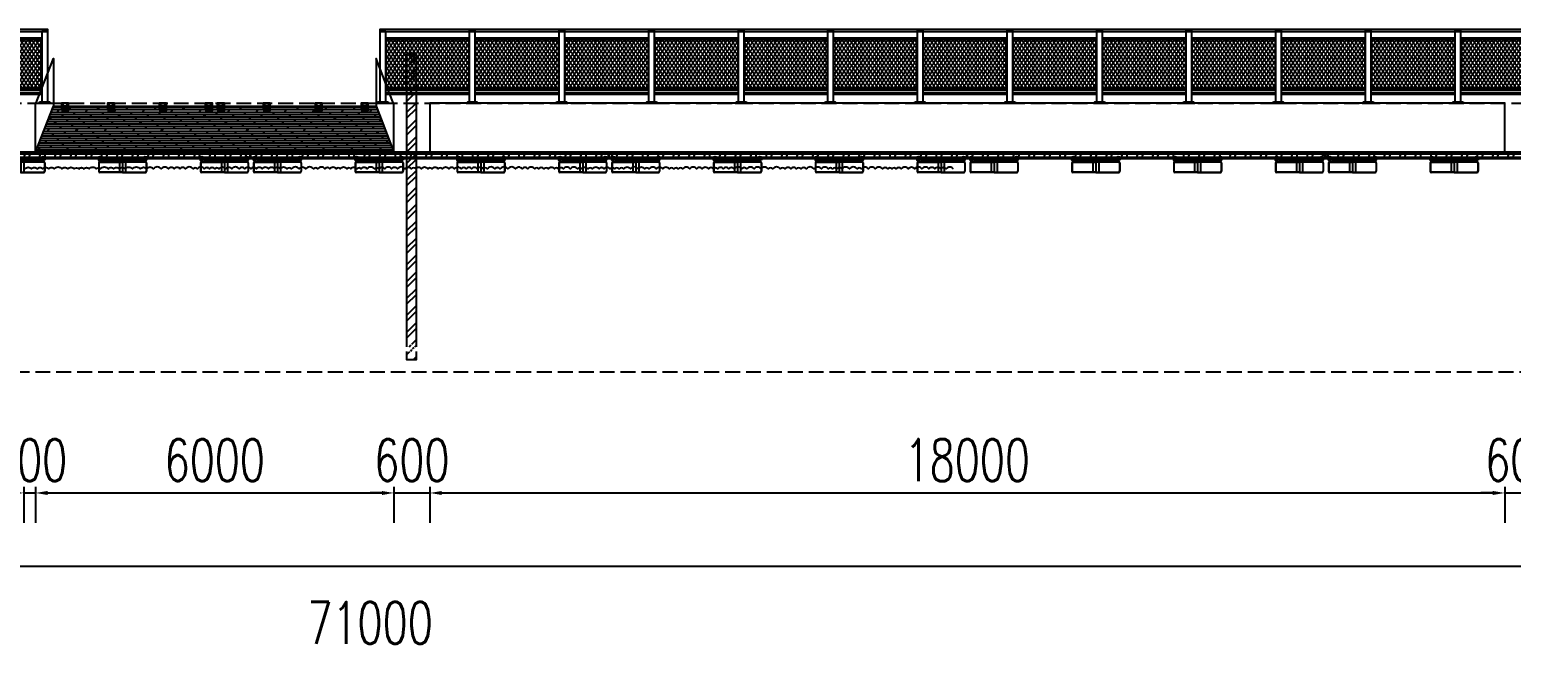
# Model space of a CAD drawing. Header units: millimetres. Extents: x -2018967 to 3675, y -751 to 1571936.
# Drawn here: x -1862748 to -1837938, y 1038427 to 1048809 of the extents above; entities that cross this region are included whole.
import ezdxf

# ---------------------------------------------------------------- set-up
doc = ezdxf.new("R2010")
doc.units = ezdxf.units.MM
doc.header["$LTSCALE"] = 1000
doc.linetypes.add('-6_350_HOLE$0$DASH', pattern=[0.35, 0.25, -0.1])
doc.linetypes.add('DASHED2', pattern=[0.375, 0.25, -0.125])
doc.layers.get('0').update_dxf_attribs({"linetype": 'CONTINUOUS'})
doc.layers.get('DEFPOINTS').update_dxf_attribs({"linetype": 'CONTINUOUS'})
for name, color, linetype in [('W-bridge approach引桥', 4, 'CONTINUOUS'), ('W-MOUNTING固定方式', 5, 'CONTINUOUS'), ('W-STEEL_FRAME钢架', 3, 'CONTINUOUS'), ('W-STEEL_KEEL钢龙骨', 5, 'CONTINUOUS'), ('W-WOOD_FLOOR木地板', 30, 'CONTINUOUS'), ('水位', 102, 'CONTINUOUS'), ('螺栓', 146, 'CONTINUOUS'), ('铝架', 3, 'CONTINUOUS')]:
    doc.layers.add(name, color=color, linetype=linetype)
doc.styles.add('STANDARD_T3', font='simplex.shx', dxfattribs={"width": 0.7, "bigfont": 'gbcbig.shx'})
doc.dimstyles.new('W&&200', dxfattribs={"dimtxt": 700, "dimasz": 200, "dimexe": 500, "dimexo": 600, "dimgap": 200, "dimtad": 1, "dimdec": 0, "dimzin": 0, "dimdsep": 46, "dimtxsty": 'STANDARD_T3', "dimcen": 0.09, "dimclrd": 1, "dimclre": 1, "dimclrt": 7, "dimazin": 2, "dimtfac": 1, "dimtdec": 0, "dimtix": 1, "dimtmove": 2, "dimatfit": 3, "dimfxl": 100, "dimtolj": 1, "dimtzin": 0, "dimarcsym": 0})
pattern_1 = [(90, (-1545980.4, -2244741.38), (-32, 48), [8, -88]), (90, (-1545972.4, -2244741.38), (-32, 48), [8, -88]), (45, (-1545980.399, -2244733.379), (-160, -144), [56.5685425, -214.9604615]), (135, (-1545972.399, -2244733.379), (-160, 144), [56.5685425, -214.9604615])]

# ---------------------------------------------------------------- blocks, each defined once
blk = doc.blocks.new('*U472')
h = blk.add_hatch()
h.set_pattern_fill('编织金属网', color=252, scale=80)
h.set_pattern_definition(pattern_1)
h.paths.add_polyline_path([(-700, 475), (-700, -390), (700, -390), (700, 475)])
at = {"color": 242}
blk.add_lwpolyline([(-800, 585), (800, 585), (800, 615), (-800, 615)], close=True, dxfattribs=at)
at = {"color": 236}
for points in [[(-800, -597), (-700, -597), (-700, 585), (-800, 585)], [(700, -597), (800, -597), (800, 585), (700, 585)], [(-650, -615), (-650, -608), (-669, -597), (-700, -597), (-800, -597), (-831, -597), (-850, -608), (-850, -615)], [(850, -615), (850, -608), (831, -597), (800, -597), (700, -597), (669, -597), (650, -608), (650, -615)]]:
    blk.add_lwpolyline(points, close=True, dxfattribs=at)
at = {"color": 252}
for points in [[(-700, -390), (700, -390), (700, 475), (-700, 475)], [(-700, 450), (700, 450), (700, 475), (-700, 475)], [(-700, -390), (700, -390), (700, -365), (-700, -365)], [(-700, -465), (700, -465), (700, -440), (-700, -440)]]:
    blk.add_lwpolyline(points, close=True, dxfattribs=at)
blk = doc.blocks.new('*U473')
at = {"color": 0, "linetype": 'ByBlock', "lineweight": -2, "transparency": 16777216}
blk.add_blockref('*U472', (0, 0), dxfattribs=at)
blk = doc.blocks.new('ce800浮箱侧面')
for p, q in [((-400, 79), (-400, 64)), ((0, 79), (-400, 79)), ((-391, 0), (0, 0)), ((-387, 7), (-335, 25)), ((0, 75), (-386, 75)), ((-338, 53), (-386, 53)), ((-386, 3), (-334, 21)), ((-338, 49), (-385, 49)), ((-330, 41), (-330, 32)), ((-326, 41), (-326, 32)), ((0, 29), (-326, 29)), ((-50, 0), (-50, -167)), ((0, 79), (400, 79)), ((0, 75), (386, 75)), ((0, 29), (326, 29)), ((391, 0), (0, 0)), ((0, 0), (0, -167)), ((0, 0), (0, -167)), ((50, 0), (50, -167)), ((326, 41), (326, 32)), ((330, 41), (330, 32)), ((386, 3), (334, 21)), ((387, 7), (335, 25)), ((338, 53), (386, 53)), ((338, 49), (385, 49)), ((400, 79), (400, 64)), ((-400, -12), (-400, -152)), ((-396, -11), (-396, -152)), ((0, -167), (-381, -167)), ((0, -171), (-381, -171)), ((0, -167), (381, -167)), ((0, -171), (381, -171)), ((396, -11), (396, -152)), ((400, -12), (400, -152))]:
    blk.add_line(p, q)
for points in [[(-400, 79), (-330, 79)], [(-400, 79), (-330, 79)], [(400, 79), (330, 79)], [(400, 79), (330, 79)]]:
    blk.add_lwpolyline(points)
for centre, radius, start, end in [((-385, 64), 15, 180, 270), ((-380, -12), 20, 109.1798, 180), ((-386, 64), 11, 90, 270), ((-381, -11), 15, 109.1798, 180), ((-338, 41), 12, 0, 90), ((-338, 41), 8, 0, 90), ((-338, 32), 8, 289.1798, 0), ((-338, 32), 12, 289.1798, 0), ((338, 41), 12, 90, 180), ((338, 32), 12, 180, 250.8202), ((338, 41), 8, 90, 180), ((338, 32), 8, 180, 250.8202), ((385, 64), 15, 270, 0), ((386, 64), 11, 270, 90), ((381, -11), 15, 0, 70.8202), ((380, -12), 20, 0, 70.8202), ((-381, -152), 19, 180, 270), ((-381, -152), 15, 180, 270), ((381, -152), 15, 270, 0), ((381, -152), 19, 270, 0)]:
    blk.add_arc(centre, radius, start, end)
blk = doc.blocks.new('*U480')
h = blk.add_hatch()
h.set_pattern_fill('ANSI34', color=256, angle=90)
h.set_pattern_definition([(135, (30272.917, -5788.272), (-6.735192, -6.735192), []), (135, (30272.917, -5786.027), (-6.735192, -6.735192), []), (135, (30272.917, -5783.782), (-6.735192, -6.735192), []), (135, (30272.917, -5781.537), (-6.735192, -6.735192), [])])
edge = h.paths.add_edge_path()
edge.add_line((-353, 123), (-403, 123))
edge.add_line((-403, 123), (-403, 73))
edge.add_arc((-403, 76), 3, 270, 360)
edge.add_line((-400, 76), (-400, 120))
edge.add_line((-400, 120), (-356, 120))
edge.add_arc((-356, 123), 3, 270, 360)
h = blk.add_hatch()
h.set_pattern_fill('ANSI34', color=256, angle=180)
h.set_pattern_definition([(225, (6809.39, 27891.443), (6.735192, -6.735192), []), (225, (6807.145, 27891.443), (6.735192, -6.735192), []), (225, (6804.9, 27891.443), (6.735192, -6.735192), []), (225, (6802.655, 27891.443), (6.735192, -6.735192), [])])
edge = h.paths.add_edge_path()
edge.add_line((403, 73), (403, 123))
edge.add_line((403, 123), (353, 123))
edge.add_arc((356, 123), 3, 180, 270)
edge.add_line((356, 120), (400, 120))
edge.add_line((400, 120), (400, 76))
edge.add_arc((403, 76), 3, 180, 270)
for points in [[(-353, 123), (-353, 123), (-403, 123), (-403, 73), (-403, 73, 0.414214), (-400, 76), (-400, 120), (-356, 120, 0.414214)], [(403, 73), (403, 73), (403, 123), (353, 123), (353, 123, 0.414214), (356, 120), (400, 120), (400, 76, 0.414214)]]:
    blk.add_lwpolyline(points, format="xyb", close=True)
at = {"layer": '螺栓'}
for p, q in [((-387, 129), (-386, 130)), ((-387, 129), (-387, 123)), ((-369, 130), (-386, 130)), ((-381, 69), (-382, 70)), ((-368, 129), (-369, 130)), ((-368, 124), (-368, 129)), ((361, 129), (362, 130)), ((361, 129), (361, 123)), ((379, 130), (362, 130)), ((367, 74), (366, 75)), ((380, 129), (379, 130)), ((380, 124), (380, 129))]:
    blk.add_line(p, q, dxfattribs=at)
for points in [[(-387, 124), (-368, 124), (-368, 123), (-387, 123)], [(-368, 85), (-387, 85)], [(-387, 83), (-387, 85)], [(-368, 83), (-387, 83)], [(-385, 130), (-370, 130)], [(-370, 124), (-385, 124)], [(-370, 83), (-370, 77), (-385, 77), (-385, 83)], [(-383, 77), (-383, 83)], [(-382, 130), (-382, 124)], [(-382, 124), (-382, 85)], [(-382, 70), (-382, 77)], [(-381, 124), (-381, 85)], [(-381, 69), (-381, 77)], [(-374, 69), (-381, 69)], [(-374, 124), (-374, 85)], [(-374, 69), (-374, 77)], [(-374, 69), (-373, 70)], [(-373, 124), (-373, 130)], [(-373, 124), (-373, 85)], [(-373, 70), (-373, 77)], [(-372, 83), (-372, 77)], [(-368, 85), (-368, 83)], [(361, 124), (380, 124), (380, 123), (361, 123)], [(380, 90), (361, 90)], [(361, 88), (361, 90)], [(380, 88), (361, 88)], [(363, 130), (378, 130)], [(378, 124), (363, 124)], [(378, 88), (378, 82), (363, 82), (363, 88)], [(365, 82), (365, 88)], [(366, 130), (366, 124)], [(366, 124), (366, 90)], [(366, 75), (366, 82)], [(367, 124), (367, 90)], [(367, 74), (367, 82)], [(374, 74), (367, 74)], [(374, 124), (374, 90)], [(374, 74), (374, 82)], [(374, 74), (375, 75)], [(375, 124), (375, 130)], [(375, 124), (375, 90)], [(375, 75), (375, 82)], [(376, 88), (376, 82)], [(380, 90), (380, 88)]]:
    blk.add_lwpolyline(points, dxfattribs=at)
for points in [[(-385, 130), (-384, 129), (-383, 130), (-382, 130)], [(-382, 130), (-379, 129), (-376, 129), (-372, 130)], [(-373, 130), (-372, 130), (-371, 129), (-370, 130)], [(363, 130), (364, 130), (365, 130), (366, 130)], [(366, 130), (369, 129), (372, 129), (375, 130)], [(375, 130), (376, 130), (377, 130), (378, 130)]]:
    blk.add_open_spline(points, degree=3, dxfattribs=at)
blk.add_blockref('ce800浮箱侧面', (0, 41))
blk = doc.blocks.new('*U479')
at = {"color": 0, "linetype": 'ByBlock', "lineweight": -2, "transparency": 16777216}
for p in [(0, 0), (1704, 0), (3408, 0), (5112, 0)]:
    blk.add_blockref('*U480', p, dxfattribs=at)
blk = doc.blocks.new('6米浮箱立面')
at = {"layer": 'W-STEEL_FRAME钢架'}
h = blk.add_hatch(dxfattribs=at)
h.set_pattern_fill('金属', color=256, scale=100, angle=30)
h.set_pattern_definition([(75, (-1640151.8, -2328842.27), (-241.481457, 64.704761), []), (75, (-1640049.73, -2328783.35), (-241.481457, 64.704761), [])])
h.paths.add_polyline_path([(3000, 0), (3000, 80), (-3000, 80), (-3000, 0)])
at = {"layer": 'W-WOOD_FLOOR木地板'}
h = blk.add_hatch(dxfattribs=at)
h.set_pattern_fill('木材', color=256, scale=20)
h.set_pattern_definition([(50, (-1711341.48, -2483893.79), (51.8470639, 186.2468308), [1200, -160, 400, -80]), (50, (-1711235.08, -2483853.79), (-132.9301375, 7.1090462), [240, -26.4, 480, -60]), (50, (-1711301.48, -2483825.79), (226.3396635, 353.1279042), [640, -112, 320, -80])])
edge = h.paths.add_edge_path()
edge.add_line((-3030, 80), (30, 80))
edge.add_line((30, 80), (30, 104))
edge.add_line((30, 104), (-3030, 104))
edge.add_line((-3030, 104), (-3030, 80))
at = {"layer": 'W-STEEL_FRAME钢架'}
for points in [[(-2957, 80), (-3000, 80), (-3000, 0), (-2957, 0), (-2957, 2, 0.398895), (-2960, 5), (-2990, 7, -0.398895), (-2995, 12), (-2995, 68, -0.398895), (-2990, 73), (-2960, 75, 0.398895), (-2957, 78)], [(2957, 80), (3000, 80), (3000, 0), (2957, 0), (2957, 2, -0.398895), (2960, 5), (2990, 7, 0.398895), (2995, 12), (2995, 68, 0.398895), (2990, 73), (2960, 75, -0.398895), (2957, 78)]]:
    blk.add_lwpolyline(points, format="xyb", close=True, dxfattribs=at)
blk.add_lwpolyline([(-3000, 0), (3000, 0), (3000, 80), (-3000, 80)], close=True, dxfattribs=at)
at = {"layer": 'W-STEEL_KEEL钢龙骨'}
blk.add_lwpolyline([(-3000, 20), (3000, 20), (3000, 80), (-3000, 80)], close=True, dxfattribs=at)
at = {"layer": 'W-WOOD_FLOOR木地板'}
blk.add_lwpolyline([(-3030, 80), (3030, 80), (3030, 104), (-3030, 104)], close=True, dxfattribs=at)
blk.add_blockref('*U479', (-2551, -103))
blk = doc.blocks.new('*U481')
blk.add_blockref('6米浮箱立面', (0, 64))
blk = doc.blocks.new('*U482')
at = {"color": 0, "linetype": 'ByBlock', "lineweight": -2, "transparency": 16777216}
for p in [(18000, 0), (24000, 0), (30000, 0), (36000, 0), (42000, 0)]:
    blk.add_blockref('*U481', p, dxfattribs=at)
blk = doc.blocks.new('*U487')
h = blk.add_hatch()
h.set_pattern_fill('编织金属网', color=252, scale=80)
h.set_pattern_definition(pattern_1)
h.paths.add_polyline_path([(-700, 475), (-700, -390), (700, -390), (700, 475)])
at = {"color": 242}
blk.add_lwpolyline([(-800, 585), (800, 585), (800, 615), (-800, 615)], close=True, dxfattribs=at)
at = {"color": 236}
for points in [[(-800, -597), (-700, -597), (-700, 585), (-800, 585)], [(700, -597), (800, -597), (800, 585), (700, 585)], [(-650, -615), (-650, -608), (-669, -597), (-700, -597), (-800, -597), (-831, -597), (-850, -608), (-850, -615)], [(850, -615), (850, -608), (831, -597), (800, -597), (700, -597), (669, -597), (650, -608), (650, -615)]]:
    blk.add_lwpolyline(points, close=True, dxfattribs=at)
at = {"color": 252}
for points in [[(-700, -390), (700, -390), (700, 475), (-700, 475)], [(-700, 450), (700, 450), (700, 475), (-700, 475)], [(-700, -390), (700, -390), (700, -365), (-700, -365)], [(-700, -465), (700, -465), (700, -440), (-700, -440)]]:
    blk.add_lwpolyline(points, close=True, dxfattribs=at)
blk = doc.blocks.new('*U488')
at = {"color": 0, "linetype": 'ByBlock', "lineweight": -2, "transparency": 16777216}
for p in [(0, 0), (1500, 0), (3000, 0), (4500, 0), (6000, 0), (7500, 0), (9000, 0), (10500, 0), (12000, 0), (13500, 0), (15000, 0), (16500, 0), (18000, 0)]:
    blk.add_blockref('*U487', p, dxfattribs=at)
blk = doc.blocks.new('*D918')
at = {"color": 1, "lineweight": -2, "transparency": 16777216}
for p, q in [((-1891048, 1039927), (-1891048, 1039327)), ((-1820248, 1039827), (-1890848, 1039827)), ((-1820048, 1039927), (-1820048, 1039327))]:
    blk.add_line(p, q, dxfattribs=at)
at = {"color": 1, "transparency": 16777216}
for points in [[(-1890848, 1039860), (-1890848, 1039794), (-1891048, 1039827)], [(-1820248, 1039860), (-1820248, 1039794), (-1820048, 1039827)]]:
    blk.add_solid(points, dxfattribs=at)
at = {"layer": 'DEFPOINTS', "color": 0, "transparency": 16777216}
for p in [(-1891048, 1046695), (-1820048, 1046705), (-1891048, 1039827)]:
    blk.add_point(p, dxfattribs=at)
at = {"color": 7, "transparency": 16777216, "insert": (-1857048, 1038886), "char_height": 700, "attachment_point": 5, "style": 'STANDARD_T3'}
blk.add_mtext('\\A1;71000', dxfattribs=at)
blk = doc.blocks.new('gangban')
for centre in [(-1499929, 1203872), (-1499929, 1203767), (-1499876, 1203820), (-1499824, 1203872), (-1499824, 1203767)]:
    blk.add_circle(centre, 9)
at = {"layer": 'W-MOUNTING固定方式'}
blk.add_lwpolyline([(-1499951, 1203745), (-1499801, 1203745), (-1499801, 1203895), (-1499951, 1203895)], close=True, dxfattribs=at)
blk = doc.blocks.new('6米引桥透视图')
at = {"layer": 'W-WOOD_FLOOR木地板'}
h = blk.add_hatch(dxfattribs=at)
h.set_pattern_fill('DOLMIT', color=256, scale=50)
h.set_pattern_definition([(0, (-1550752.494, -2230168.25), (0, 39.687103), []), (45, (-1550752.49, -2230168.25), (-79.374152, 79.374152), [56.1260635, -112.252])])
h.paths.add_polyline_path([(-2700, 770), (-3000, 0), (3000, 0), (2700, 770)])
for points in [[(-2545, 736), (-2541, 736), (-2541, 784), (-2545, 784)], [(-2472, 736), (-2477, 736), (-2477, 784), (-2472, 784)], [(-1775, 736), (-1771, 736), (-1771, 784), (-1775, 784)], [(-1702, 736), (-1707, 736), (-1707, 784), (-1702, 784)], [(-906, 736), (-901, 736), (-901, 784), (-906, 784)], [(-832, 736), (-837, 736), (-837, 784), (-832, 784)], [(-136, 736), (-132, 736), (-132, 784), (-136, 784)], [(-63, 736), (-68, 736), (-68, 784), (-63, 784)], [(64, 736), (68, 736), (68, 784), (64, 784)], [(137, 736), (132, 736), (132, 784), (137, 784)], [(833, 736), (838, 736), (838, 784), (833, 784)], [(907, 736), (902, 736), (902, 784), (907, 784)], [(1703, 736), (1707, 736), (1707, 784), (1703, 784)], [(1776, 736), (1771, 736), (1771, 784), (1776, 784)], [(2473, 736), (2477, 736), (2477, 784), (2473, 784)], [(2546, 736), (2541, 736), (2541, 784), (2546, 784)]]:
    blk.add_lwpolyline(points, close=True)
at = {"layer": 'W-bridge approach引桥'}
for points in [[(-3000, 0), (-3000, 800), (-2700, 1570), (-2700, 770)], [(3000, 0), (3000, 800), (2700, 1570), (2700, 770)], [(-3000, 0), (-2700, 770), (2700, 770), (3000, 0), (-3000, 0)]]:
    blk.add_lwpolyline(points, dxfattribs=at)
at = {"layer": '铝架', "color": 0}
for points in [[(-2557, 784), (-2461, 784), (-2461, 736), (-2557, 736)], [(-1787, 784), (-1691, 784), (-1691, 736), (-1787, 736)], [(-918, 784), (-822, 784), (-822, 736), (-918, 736)], [(-148, 784), (-52, 784), (-52, 736), (-148, 736)], [(52, 784), (148, 784), (148, 736), (52, 736)], [(822, 784), (918, 784), (918, 736), (822, 736)], [(1691, 784), (1787, 784), (1787, 736), (1691, 736)], [(2461, 784), (2557, 784), (2557, 736), (2461, 736)]]:
    blk.add_lwpolyline(points, close=True, dxfattribs=at)
at = {"layer": '铝架', "color": 0, "linetype": 'DASHED2'}
for points in [[(-2538, 736), (-2533, 736), (-2533, 784), (-2538, 784)], [(-2479, 736), (-2484, 736), (-2484, 784), (-2479, 784)], [(-1768, 736), (-1763, 736), (-1763, 784), (-1768, 784)], [(-1709, 736), (-1714, 736), (-1714, 784), (-1709, 784)], [(-899, 736), (-894, 736), (-894, 784), (-899, 784)], [(-840, 736), (-844, 736), (-844, 784), (-840, 784)], [(-129, 736), (-124, 736), (-124, 784), (-129, 784)], [(-70, 736), (-75, 736), (-75, 784), (-70, 784)], [(71, 736), (76, 736), (76, 784), (71, 784)], [(130, 736), (125, 736), (125, 784), (130, 784)], [(840, 736), (845, 736), (845, 784), (840, 784)], [(900, 736), (895, 736), (895, 784), (900, 784)], [(1710, 736), (1715, 736), (1715, 784), (1710, 784)], [(1769, 736), (1764, 736), (1764, 784), (1769, 784)], [(2480, 736), (2485, 736), (2485, 784), (2480, 784)], [(2539, 736), (2534, 736), (2534, 784), (2539, 784)]]:
    blk.add_lwpolyline(points, close=True, dxfattribs=at)
at = {"xscale": 0.8, "yscale": 0.8, "zscale": 0.8}
for p in [(1197392, -962296), (1198162, -962296), (1199031, -962296), (1199801, -962296), (1200001, -962296), (1200771, -962296), (1201640, -962296), (1202410, -962296)]:
    blk.add_blockref('gangban', p, dxfattribs=at)
blk = doc.blocks.new('*D927')
at = {"color": 1, "lineweight": -2, "transparency": 16777216}
for p, q in [((-1863048, 1041059), (-1863248, 1041059)), ((-1862848, 1041159), (-1862848, 1040559)), ((-1862848, 1041059), (-1862648, 1041059)), ((-1862648, 1041159), (-1862648, 1040559)), ((-1862448, 1041059), (-1862248, 1041059))]:
    blk.add_line(p, q, dxfattribs=at)
at = {"color": 1, "transparency": 16777216}
for points in [[(-1863048, 1041092), (-1863048, 1041025), (-1862848, 1041059)], [(-1862448, 1041092), (-1862448, 1041025), (-1862648, 1041059)]]:
    blk.add_solid(points, dxfattribs=at)
at = {"layer": 'DEFPOINTS', "color": 0, "transparency": 16777216}
for p in [(-1862848, 1047148), (-1862648, 1046759), (-1862648, 1041059)]:
    blk.add_point(p, dxfattribs=at)
at = {"color": 7, "transparency": 16777216, "insert": (-1862748, 1041609), "char_height": 700, "attachment_point": 5, "style": 'STANDARD_T3'}
blk.add_mtext('\\A1;200', dxfattribs=at)
blk = doc.blocks.new('*D929')
at = {"color": 1, "lineweight": -2, "transparency": 16777216}
for p, q in [((-1862648, 1041159), (-1862648, 1040559)), ((-1862448, 1041059), (-1856848, 1041059)), ((-1856648, 1041159), (-1856648, 1040559))]:
    blk.add_line(p, q, dxfattribs=at)
at = {"color": 1, "transparency": 16777216}
for points in [[(-1862448, 1041092), (-1862448, 1041025), (-1862648, 1041059)], [(-1856848, 1041092), (-1856848, 1041025), (-1856648, 1041059)]]:
    blk.add_solid(points, dxfattribs=at)
at = {"layer": 'DEFPOINTS', "color": 0, "transparency": 16777216}
for p in [(-1862648, 1046759), (-1856648, 1046759), (-1856648, 1041059)]:
    blk.add_point(p, dxfattribs=at)
at = {"color": 7, "transparency": 16777216, "insert": (-1859648, 1041609), "char_height": 700, "attachment_point": 5, "style": 'STANDARD_T3'}
blk.add_mtext('\\A1;6000', dxfattribs=at)
blk = doc.blocks.new('*D930')
at = {"color": 1, "lineweight": -2, "transparency": 16777216}
for p, q in [((-1856848, 1041059), (-1857048, 1041059)), ((-1856648, 1041159), (-1856648, 1040559)), ((-1856648, 1041059), (-1856048, 1041059)), ((-1856048, 1041159), (-1856048, 1040559)), ((-1855848, 1041059), (-1855648, 1041059))]:
    blk.add_line(p, q, dxfattribs=at)
at = {"color": 1, "transparency": 16777216}
for points in [[(-1856848, 1041092), (-1856848, 1041025), (-1856648, 1041059)], [(-1855848, 1041092), (-1855848, 1041025), (-1856048, 1041059)]]:
    blk.add_solid(points, dxfattribs=at)
at = {"layer": 'DEFPOINTS', "color": 0, "transparency": 16777216}
for p in [(-1856648, 1046759), (-1856048, 1046759), (-1856048, 1041059)]:
    blk.add_point(p, dxfattribs=at)
at = {"color": 7, "transparency": 16777216, "insert": (-1856348, 1041609), "char_height": 700, "attachment_point": 5, "style": 'STANDARD_T3'}
blk.add_mtext('\\A1;600', dxfattribs=at)
blk = doc.blocks.new('*D931')
at = {"color": 1, "lineweight": -2, "transparency": 16777216}
for p, q in [((-1856048, 1041159), (-1856048, 1040559)), ((-1855848, 1041059), (-1838248, 1041059)), ((-1838048, 1041159), (-1838048, 1040559))]:
    blk.add_line(p, q, dxfattribs=at)
at = {"color": 1, "transparency": 16777216}
for points in [[(-1855848, 1041092), (-1855848, 1041025), (-1856048, 1041059)], [(-1838248, 1041092), (-1838248, 1041025), (-1838048, 1041059)]]:
    blk.add_solid(points, dxfattribs=at)
at = {"layer": 'DEFPOINTS', "color": 0, "transparency": 16777216}
for p in [(-1856048, 1046759), (-1838048, 1046759), (-1838048, 1041059)]:
    blk.add_point(p, dxfattribs=at)
at = {"color": 7, "transparency": 16777216, "insert": (-1847048, 1041609), "char_height": 700, "attachment_point": 5, "style": 'STANDARD_T3'}
blk.add_mtext('\\A1;18000', dxfattribs=at)
blk = doc.blocks.new('*D932')
at = {"color": 1, "lineweight": -2, "transparency": 16777216}
for p, q in [((-1838248, 1041059), (-1838448, 1041059)), ((-1838048, 1041159), (-1838048, 1040559)), ((-1838048, 1041059), (-1837448, 1041059)), ((-1837448, 1041159), (-1837448, 1040559)), ((-1837248, 1041059), (-1837048, 1041059))]:
    blk.add_line(p, q, dxfattribs=at)
at = {"color": 1, "transparency": 16777216}
for points in [[(-1838248, 1041092), (-1838248, 1041025), (-1838048, 1041059)], [(-1837248, 1041092), (-1837248, 1041025), (-1837448, 1041059)]]:
    blk.add_solid(points, dxfattribs=at)
at = {"layer": 'DEFPOINTS', "color": 0, "transparency": 16777216}
for p in [(-1838048, 1046759), (-1837448, 1046759), (-1837448, 1041059)]:
    blk.add_point(p, dxfattribs=at)
at = {"color": 7, "transparency": 16777216, "insert": (-1837748, 1041609), "char_height": 700, "attachment_point": 5, "style": 'STANDARD_T3'}
blk.add_mtext('\\A1;600', dxfattribs=at)

msp = doc.modelspace()

# ---------------------------------------------------------------- hatches: boundary and pattern name
h = msp.add_hatch()
h.set_pattern_fill('金属', color=252, scale=80)
h.set_pattern_definition([(45, (-3415168.07, -1174010.35), (-141.421356, 141.421356), []), (45, (-3415073.78, -1174010.35), (-141.421356, 141.421356), [])])
h.paths.add_polyline_path([(-1856437.1, 1043504), (-1856375.1, 1043504), (-1856352.2, 1043567), (-1856330, 1043441), (-1856307.6, 1043504), (-1856272.1, 1043504), (-1856272.1, 1048400.3), (-1856437.1, 1048400.3)])
h.paths.add_polyline_path([(-1856437.1, 1043292.6), (-1856272.1, 1043292.6), (-1856272.1, 1043423.4), (-1856307.6, 1043423.4), (-1856330, 1043360.4), (-1856352.2, 1043486.4), (-1856375.1, 1043423.4), (-1856437.1, 1043423.4)])

# ---------------------------------------------------------------- linework, layer by layer
for points in [[(-1856272.1, 1043504), (-1856272.1, 1048400.3), (-1856437.1, 1048400.3), (-1856437.1, 1043504)], [(-1856437.1, 1043423.4), (-1856437.1, 1043292.6), (-1856272.1, 1043292.6), (-1856272.1, 1043423.4)]]:
    msp.add_lwpolyline(points)
at = {"linetype": '-6_350_HOLE$0$DASH'}
msp.add_lwpolyline([(-1895686.4, 1047578.7), (-1817602.9, 1047578.7), (-1817602.9, 1043082.2), (-1895686.4, 1043082.2)], close=True, dxfattribs=at)
msp.add_lwpolyline([(-1856048.4, 1046758.8), (-1838048.4, 1046758.8), (-1838048.4, 1047578.7), (-1856048.4, 1047578.7)], close=True)
at = {"layer": '水位', "color": 4}
for points in [[(-1862826.7, 1046478.8, -0.5205671), (-1862718.4, 1046478.8, -0.5205671), (-1862622.1, 1046478.8, -0.5205671), (-1862530.4, 1046478.8, -0.5205671), (-1862428.4, 1046478.8, -0.5205671), (-1862336.1, 1046478.8, -0.5205671), (-1862209, 1046478.8, -0.5205671), (-1862110.4, 1046478.8, -0.5205671), (-1862001.3, 1046478.8, -0.5205671), (-1861924.6, 1046478.8, -0.5205671), (-1861837.6, 1046478.8, -0.5205671), (-1861750.4, 1046478.8, -0.5205671), (-1861634, 1046478.8, -0.5205671), (-1861564.4, 1046478.8, -0.5205671), (-1861434, 1046478.8, -0.5205671), (-1861342.5, 1046478.8, -0.5205671), (-1861246.4, 1046478.8, -0.5205671), (-1861150.3, 1046478.8, -0.5205671), (-1861028.4, 1046478.8, -0.5205671), (-1860895.8, 1046478.8, -0.5205671), (-1860787.2, 1046478.8)], [(-1847281.5, 1046478.8, 0.5205671), (-1847401.6, 1046478.8, 0.5205671), (-1847489.4, 1046478.8, 0.5205671), (-1847590.2, 1046478.8, 0.5205671), (-1847691.7, 1046478.8, 0.5205671), (-1847806.5, 1046478.8, 0.5205671), (-1847929.5, 1046478.8, 0.5205671), (-1848034.7, 1046478.8, 0.5205671), (-1848154.1, 1046478.8, 0.5205671), (-1848237.6, 1046478.8, 0.5205671), (-1848308.5, 1046478.8, 0.5205671), (-1848378.7, 1046478.8, 0.5205671), (-1848466.1, 1046478.8, 0.5205671), (-1848590, 1046478.8, 0.5205671), (-1848704.8, 1046478.8, 0.5205671), (-1848819.8, 1046478.8, 0.5205671), (-1848892.6, 1046478.8, 0.5205671), (-1849021.3, 1046478.8, 0.5205671), (-1849146.6, 1046478.8, 0.5205671), (-1849230.3, 1046478.8, 0.5205671), (-1849305.1, 1046478.8, 0.5205671), (-1849374.8, 1046478.8, 0.5205671), (-1849488.9, 1046478.8, 0.5205671), (-1849614.2, 1046478.8, 0.5205671), (-1849744.5, 1046478.8, 0.5205671), (-1849830.1, 1046478.8, 0.5205671), (-1849911.6, 1046478.8, 0.5205671), (-1850001.9, 1046478.8, 0.5205671), (-1850098.1, 1046478.8, 0.5205671), (-1850178.4, 1046478.8, 0.5205671), (-1850305.7, 1046478.8, 0.5205671), (-1850382.7, 1046478.8, 0.5205671), (-1850503.7, 1046478.8, 0.5205671), (-1850616.7, 1046478.8, 0.5205671), (-1850741.2, 1046478.8, 0.5205671), (-1850823.9, 1046478.8, 0.5205671), (-1850954, 1046478.8, 0.5205671), (-1851041, 1046478.8, 0.5205671), (-1851133.7, 1046478.8, 0.5205671), (-1851225.7, 1046478.8, 0.5205671), (-1851297.8, 1046478.8, 0.5205671), (-1851381, 1046478.8, 0.5205671), (-1851488.7, 1046478.8, 0.5205671), (-1851579.7, 1046478.8, 0.5205671), (-1851695.4, 1046478.8, 0.5205671), (-1851809.2, 1046478.8, 0.5205671), (-1851888.9, 1046478.8, 0.5205671), (-1851961.2, 1046478.8, 0.5205671), (-1852039.8, 1046478.8, 0.5205671), (-1852148, 1046478.8, 0.5205671), (-1852254.3, 1046478.8, 0.5205671), (-1852374.7, 1046478.8, 0.5205671), (-1852451.5, 1046478.8, 0.5205671), (-1852558.6, 1046478.8, 0.5205671), (-1852689.8, 1046478.8, 0.5205671), (-1852798, 1046478.8, 0.5205671), (-1852877.4, 1046478.8, 0.5205671), (-1852952.2, 1046478.8, 0.5205671), (-1853033.2, 1046478.8, 0.5205671), (-1853129, 1046478.8, 0.5205671), (-1853214.5, 1046478.8, 0.5205671), (-1853322.9, 1046478.8, 0.5205671), (-1853403.4, 1046478.8, 0.5205671), (-1853497, 1046478.8, 0.5205671), (-1853574.8, 1046478.8, 0.5205671), (-1853694.6, 1046478.8, 0.5205671), (-1853809.8, 1046478.8, 0.5205671), (-1853891.8, 1046478.8, 0.5205671), (-1853961.6, 1046478.8, 0.5205671), (-1854062.7, 1046478.8, 0.5205671), (-1854139.4, 1046478.8, 0.5205671), (-1854223, 1046478.8, 0.5205671), (-1854290.5, 1046478.8, 0.5205671), (-1854406.7, 1046478.8, 0.5205671), (-1854501, 1046478.8, 0.5205671), (-1854613.1, 1046478.8, 0.5205671), (-1854740.8, 1046478.8, 0.5205671), (-1854873.4, 1046478.8, 0.5205671), (-1854958.2, 1046478.8, 0.5205671), (-1855085.7, 1046478.8, 0.5205671), (-1855154.9, 1046478.8, 0.5205671), (-1855253, 1046478.8, 0.5205671), (-1855347.1, 1046478.8, 0.5205671), (-1855437.5, 1046478.8, 0.5205671), (-1855521.9, 1046478.8, 0.5205671), (-1855633.6, 1046478.8, 0.5205671), (-1855728, 1046478.8, 0.5205671), (-1855836.9, 1046478.8, 0.5205671), (-1855911.2, 1046478.8, 0.5205671), (-1856007.1, 1046478.8, 0.5205671), (-1856083.4, 1046478.8, 0.5205671), (-1856188.6, 1046478.8, 0.5205671), (-1856278.1, 1046478.8, 0.5205671), (-1856359, 1046478.8, 0.5205671), (-1856461.7, 1046478.8, 0.5205671), (-1856591.1, 1046478.8, 0.5205671), (-1856688, 1046478.8, 0.5205671), (-1856801, 1046478.8, 0.5205671), (-1856894.2, 1046478.8, 0.5205671), (-1856975.2, 1046478.8, 0.5205671), (-1857099.7, 1046478.8, 0.5205671), (-1857195.7, 1046478.8, 0.5205671), (-1857270.1, 1046478.8, 0.5205671), (-1857368.2, 1046478.8, 0.5205671), (-1857436.8, 1046478.8, 0.5205671), (-1857546.4, 1046478.8, 0.5205671), (-1857613.4, 1046478.8, 0.5205671), (-1857721.1, 1046478.8, 0.5205671), (-1857804.9, 1046478.8, 0.5205671), (-1857920.6, 1046478.8, 0.5205671), (-1857994.7, 1046478.8, 0.5205671), (-1858126.7, 1046478.8, 0.5205671), (-1858233.3, 1046478.8, 0.5205671), (-1858362.9, 1046478.8, 0.5205671), (-1858440.6, 1046478.8, 0.5205671), (-1858550.8, 1046478.8, 0.5205671), (-1858648.8, 1046478.8, 0.5205671), (-1858747.7, 1046478.8, 0.5205671), (-1858856, 1046478.8, 0.5205671), (-1858952.3, 1046478.8, 0.5205671), (-1859044, 1046478.8, 0.5205671), (-1859146, 1046478.8, 0.5205671), (-1859238.3, 1046478.8, 0.5205671), (-1859365.4, 1046478.8, 0.5205671), (-1859464, 1046478.8, 0.5205671), (-1859573.1, 1046478.8, 0.5205671), (-1859649.8, 1046478.8, 0.5205671), (-1859736.8, 1046478.8, 0.5205671), (-1859824, 1046478.8, 0.5205671), (-1859940.4, 1046478.8, 0.5205671), (-1860010, 1046478.8, 0.5205671), (-1860140.4, 1046478.8, 0.5205671), (-1860231.9, 1046478.8, 0.5205671), (-1860328, 1046478.8, 0.5205671), (-1860424.1, 1046478.8, 0.5205671), (-1860546, 1046478.8, 0.5205671), (-1860678.6, 1046478.8, 0.5205671), (-1860787.2, 1046478.8)]]:
    msp.add_lwpolyline(points, format="xyb", dxfattribs=at)

# ---------------------------------------------------------------- block references
for name, p in [('*U473', (-1863243.3, 1048193.7)), ('*U488', (-1856086.1, 1048193.7)), ('*U482', (-1880048.3, 1046590.4))]:
    msp.add_blockref(name, p)
at = {"color": 1}
msp.add_blockref('6米引桥透视图', (-1859648.4, 1046758.8), dxfattribs=at)

# ---------------------------------------------------------------- dimensions: what is measured, and where the dimension line sits
for base, p1, p2, picture, middle in [((-1862648.4, 1041058.8), (-1862848.4, 1047147.7), (-1862648.4, 1046758.7), '*D927', (-1862748.4, 1041608.8)), ((-1856648.4, 1041058.8), (-1862648.4, 1046758.8), (-1856648.4, 1046758.7), '*D929', (-1859648.4, 1041608.8)), ((-1856048.4, 1041058.8), (-1856648.4, 1046758.7), (-1856048.4, 1046758.8), '*D930', (-1856348.4, 1041608.8)), ((-1838048.4, 1041058.8), (-1856048.4, 1046758.8), (-1838048.4, 1046758.8), '*D931', (-1847048.4, 1041608.8)), ((-1837448.4, 1041058.8), (-1838048.4, 1046758.8), (-1837448.4, 1046758.8), '*D932', (-1837748.4, 1041608.8))]:
    dim = msp.add_linear_dim(base=base, p1=p1, p2=p2, dimstyle='W&&200', override={"dimfxlon": 1})
    dim.commit()
    dim.dimension.update_dxf_attribs({"geometry": picture, "text_midpoint": middle})
dim = msp.add_linear_dim(base=(-1891048.4, 1039827.1), p1=(-1820048.4, 1046704.8), p2=(-1891048.4, 1046694.7), dimstyle='W&&200', override={"dimfxlon": 1})
dim.commit()
dim.dimension.update_dxf_attribs({"geometry": '*D918', "text_midpoint": (-1857048.4, 1038885.9), "dimtype": 160})

doc.saveas('drawing.dxf')
